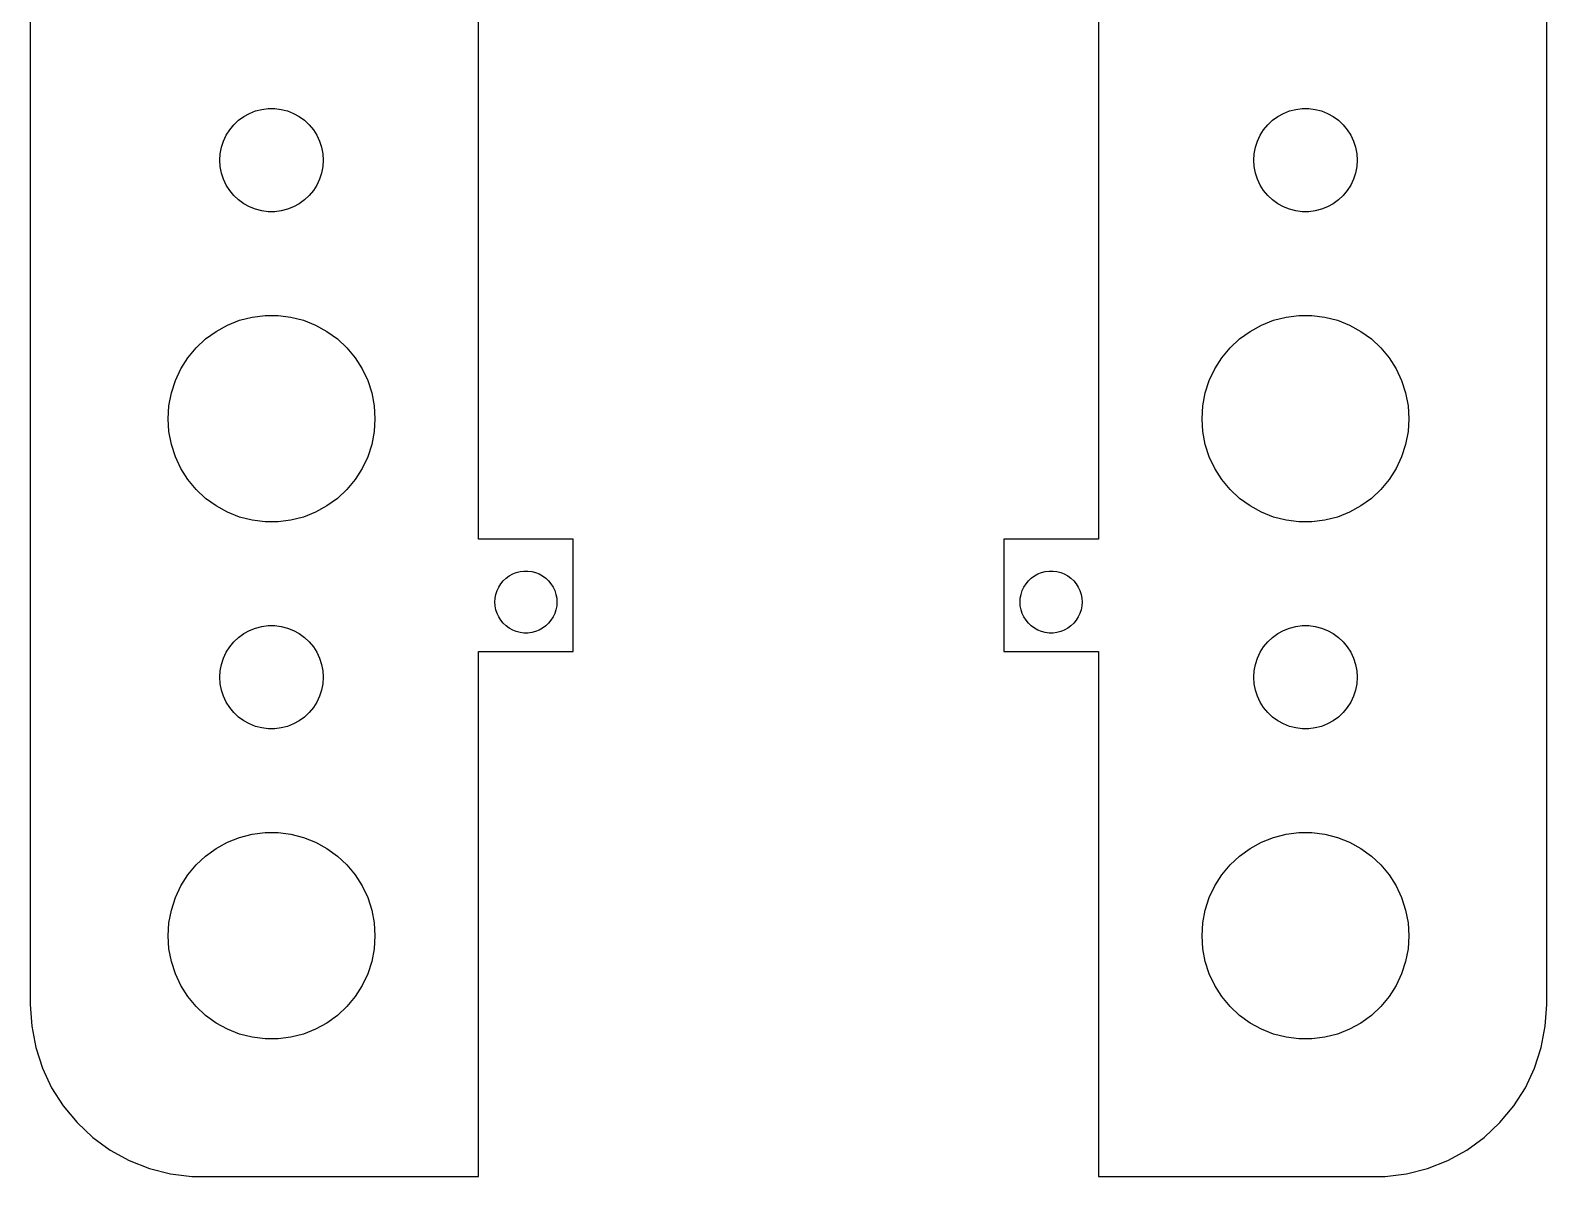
# Model space of a CAD drawing. Header units: metres. Extents: x -22 to 22, y 47 to 205.
# Drawn here: x -22 to 22, y 47.01 to 80.27 of the extents above; entities that cross this region are included whole.
import ezdxf

# ---------------------------------------------------------------- set-up
doc = ezdxf.new("R2010")
doc.units = ezdxf.units.M

msp = doc.modelspace()

# ---------------------------------------------------------------- linework, layer by layer
for p, q in [((-22, 116), (-22, 52)), ((22, 52), (22, 116)), ((-9, 65.5), (-9, 102.5)), ((9, 102.5), (9, 65.5)), ((-15.6387, 77.8573), (-15.4635, 77.9266)), ((-15.4635, 77.9266), (-15.2811, 77.9734)), ((-15.2811, 77.9734), (-15.0942, 77.9971)), ((-15.0942, 77.9971), (-14.9058, 77.9971)), ((-14.9058, 77.9971), (-14.7189, 77.9734)), ((-14.7189, 77.9734), (-14.5365, 77.9266)), ((-14.5365, 77.9266), (-14.3613, 77.8573)), ((14.3613, 77.8573), (14.5365, 77.9266)), ((14.5365, 77.9266), (14.7189, 77.9734)), ((14.7189, 77.9734), (14.9058, 77.9971)), ((14.9058, 77.9971), (15.0942, 77.9971)), ((15.0942, 77.9971), (15.2811, 77.9734)), ((15.2811, 77.9734), (15.4635, 77.9266)), ((15.4635, 77.9266), (15.6387, 77.8573)), ((-16.2135, 77.3817), (-16.0934, 77.5268)), ((-16.0934, 77.5268), (-15.9561, 77.6558)), ((-15.9561, 77.6558), (-15.8037, 77.7665)), ((-15.8037, 77.7665), (-15.6387, 77.8573)), ((-14.3613, 77.8573), (-14.1963, 77.7665)), ((-14.1963, 77.7665), (-14.0439, 77.6558)), ((-14.0439, 77.6558), (-13.9065, 77.5268)), ((-13.9065, 77.5268), (-13.7865, 77.3817)), ((13.7865, 77.3817), (13.9065, 77.5268)), ((13.9065, 77.5268), (14.0439, 77.6558)), ((14.0439, 77.6558), (14.1963, 77.7665)), ((14.1963, 77.7665), (14.3613, 77.8573)), ((15.6387, 77.8573), (15.8037, 77.7665)), ((15.8037, 77.7665), (15.9561, 77.6558)), ((15.9561, 77.6558), (16.0934, 77.5268)), ((16.0934, 77.5268), (16.2135, 77.3817)), ((-16.4529, 76.873), (-16.3947, 77.0522)), ((-16.3947, 77.0522), (-16.3145, 77.2226)), ((-16.3145, 77.2226), (-16.2135, 77.3817)), ((-13.7865, 77.3817), (-13.6855, 77.2226)), ((-13.6855, 77.2226), (-13.6053, 77.0522)), ((-13.6053, 77.0522), (-13.5471, 76.873)), ((13.5471, 76.873), (13.6053, 77.0522)), ((13.6053, 77.0522), (13.6855, 77.2226)), ((13.6855, 77.2226), (13.7865, 77.3817)), ((16.2135, 77.3817), (16.3145, 77.2226)), ((16.3145, 77.2226), (16.3947, 77.0522)), ((16.3947, 77.0522), (16.4529, 76.873)), ((-16.5, 76.5), (-16.4882, 76.688)), ((-16.4882, 76.688), (-16.4529, 76.873)), ((-13.5471, 76.873), (-13.5118, 76.688)), ((-13.5118, 76.688), (-13.5, 76.5)), ((13.5, 76.5), (13.5118, 76.688)), ((13.5118, 76.688), (13.5471, 76.873)), ((16.4529, 76.873), (16.4882, 76.688)), ((16.4882, 76.688), (16.5, 76.5)), ((-16.4882, 76.312), (-16.5, 76.5)), ((-16.4529, 76.127), (-16.4882, 76.312)), ((-16.3947, 75.9478), (-16.4529, 76.127)), ((-13.5471, 76.127), (-13.6053, 75.9478)), ((-13.5118, 76.312), (-13.5471, 76.127)), ((-13.5, 76.5), (-13.5118, 76.312)), ((13.5118, 76.312), (13.5, 76.5)), ((13.5471, 76.127), (13.5118, 76.312)), ((13.6053, 75.9478), (13.5471, 76.127)), ((16.4529, 76.127), (16.3947, 75.9478)), ((16.4882, 76.312), (16.4529, 76.127)), ((16.5, 76.5), (16.4882, 76.312)), ((-16.3145, 75.7774), (-16.3947, 75.9478)), ((-16.2135, 75.6183), (-16.3145, 75.7774)), ((-13.6855, 75.7774), (-13.7865, 75.6183)), ((-13.6053, 75.9478), (-13.6855, 75.7774)), ((13.6855, 75.7774), (13.6053, 75.9478)), ((13.7865, 75.6183), (13.6855, 75.7774)), ((16.3145, 75.7774), (16.2135, 75.6183)), ((16.3947, 75.9478), (16.3145, 75.7774)), ((-16.0934, 75.4732), (-16.2135, 75.6183)), ((-15.9561, 75.3442), (-16.0934, 75.4732)), ((-15.8037, 75.2335), (-15.9561, 75.3442)), ((-14.0439, 75.3442), (-14.1963, 75.2335)), ((-13.9065, 75.4732), (-14.0439, 75.3442)), ((-13.7865, 75.6183), (-13.9065, 75.4732)), ((13.9065, 75.4732), (13.7865, 75.6183)), ((14.0439, 75.3442), (13.9065, 75.4732)), ((14.1963, 75.2335), (14.0439, 75.3442)), ((15.9561, 75.3442), (15.8037, 75.2335)), ((16.0934, 75.4732), (15.9561, 75.3442)), ((16.2135, 75.6183), (16.0934, 75.4732)), ((-15.6387, 75.1428), (-15.8037, 75.2335)), ((-15.4635, 75.0734), (-15.6387, 75.1428)), ((-15.2811, 75.0266), (-15.4635, 75.0734)), ((-15.0942, 75.003), (-15.2811, 75.0266)), ((-14.9058, 75.003), (-15.0942, 75.003)), ((-14.7189, 75.0266), (-14.9058, 75.003)), ((-14.5365, 75.0734), (-14.7189, 75.0266)), ((-14.3613, 75.1428), (-14.5365, 75.0734)), ((-14.1963, 75.2335), (-14.3613, 75.1428)), ((14.3613, 75.1428), (14.1963, 75.2335)), ((14.5365, 75.0734), (14.3613, 75.1428)), ((14.7189, 75.0266), (14.5365, 75.0734)), ((14.9058, 75.003), (14.7189, 75.0266)), ((15.0942, 75.003), (14.9058, 75.003)), ((15.2811, 75.0266), (15.0942, 75.003)), ((15.4635, 75.0734), (15.2811, 75.0266)), ((15.6387, 75.1428), (15.4635, 75.0734)), ((15.8037, 75.2335), (15.6387, 75.1428)), ((-16.2773, 71.7145), (-15.927, 71.8532)), ((-15.927, 71.8532), (-15.5621, 71.9469)), ((-15.5621, 71.9469), (-15.1884, 71.9941)), ((-15.1884, 71.9941), (-14.8116, 71.9941)), ((-14.8116, 71.9941), (-14.4379, 71.9469)), ((-14.4379, 71.9469), (-14.0729, 71.8532)), ((-14.0729, 71.8532), (-13.7227, 71.7145)), ((13.7227, 71.7145), (14.0729, 71.8532)), ((14.0729, 71.8532), (14.4379, 71.9469)), ((14.4379, 71.9469), (14.8116, 71.9941)), ((14.8116, 71.9941), (15.1884, 71.9941)), ((15.1884, 71.9941), (15.5621, 71.9469)), ((15.5621, 71.9469), (15.927, 71.8532)), ((15.927, 71.8532), (16.2773, 71.7145)), ((-17.1869, 71.0536), (-16.9123, 71.3116)), ((-16.9123, 71.3116), (-16.6075, 71.533)), ((-16.6075, 71.533), (-16.2773, 71.7145)), ((-13.7227, 71.7145), (-13.3925, 71.533)), ((-13.3925, 71.533), (-13.0877, 71.3116)), ((-13.0877, 71.3116), (-12.8131, 71.0536)), ((12.8131, 71.0536), (13.0877, 71.3116)), ((13.0877, 71.3116), (13.3925, 71.533)), ((13.3925, 71.533), (13.7227, 71.7145)), ((16.2773, 71.7145), (16.6075, 71.533)), ((16.6075, 71.533), (16.9123, 71.3116)), ((16.9123, 71.3116), (17.1869, 71.0536)), ((-17.427, 70.7634), (-17.1869, 71.0536)), ((-12.8131, 71.0536), (-12.5729, 70.7634)), ((12.5729, 70.7634), (12.8131, 71.0536)), ((17.1869, 71.0536), (17.427, 70.7634)), ((-17.7893, 70.1044), (-17.6289, 70.4453)), ((-17.6289, 70.4453), (-17.427, 70.7634)), ((-12.5729, 70.7634), (-12.3711, 70.4453)), ((-12.3711, 70.4453), (-12.2107, 70.1044)), ((12.2107, 70.1044), (12.3711, 70.4453)), ((12.3711, 70.4453), (12.5729, 70.7634)), ((17.427, 70.7634), (17.6289, 70.4453)), ((17.6289, 70.4453), (17.7893, 70.1044)), ((-17.9057, 69.7461), (-17.7893, 70.1044)), ((-12.2107, 70.1044), (-12.0942, 69.7461)), ((12.0942, 69.7461), (12.2107, 70.1044)), ((17.7893, 70.1044), (17.9057, 69.7461)), ((-17.9763, 69.376), (-17.9057, 69.7461)), ((-12.0942, 69.7461), (-12.0237, 69.376)), ((12.0237, 69.376), (12.0942, 69.7461)), ((17.9057, 69.7461), (17.9763, 69.376)), ((-18, 69), (-17.9763, 69.376)), ((-12.0237, 69.376), (-12, 69)), ((12, 69), (12.0237, 69.376)), ((17.9763, 69.376), (18, 69)), ((-17.9763, 68.624), (-18, 69)), ((-12, 69), (-12.0237, 68.624)), ((12.0237, 68.624), (12, 69)), ((18, 69), (17.9763, 68.624)), ((-17.9057, 68.2539), (-17.9763, 68.624)), ((-17.7893, 67.8956), (-17.9057, 68.2539)), ((-12.0942, 68.2539), (-12.2107, 67.8956)), ((-12.0237, 68.624), (-12.0942, 68.2539)), ((12.0942, 68.2539), (12.0237, 68.624)), ((12.2107, 67.8956), (12.0942, 68.2539)), ((17.9057, 68.2539), (17.7893, 67.8956)), ((17.9763, 68.624), (17.9057, 68.2539)), ((-17.6289, 67.5547), (-17.7893, 67.8956)), ((-12.2107, 67.8956), (-12.3711, 67.5547)), ((12.3711, 67.5547), (12.2107, 67.8956)), ((17.7893, 67.8956), (17.6289, 67.5547)), ((-17.427, 67.2366), (-17.6289, 67.5547)), ((-12.3711, 67.5547), (-12.5729, 67.2366)), ((12.5729, 67.2366), (12.3711, 67.5547)), ((17.6289, 67.5547), (17.427, 67.2366)), ((-17.1869, 66.9464), (-17.427, 67.2366)), ((-16.9123, 66.6885), (-17.1869, 66.9464)), ((-12.8131, 66.9464), (-13.0877, 66.6885)), ((-12.5729, 67.2366), (-12.8131, 66.9464)), ((12.8131, 66.9464), (12.5729, 67.2366)), ((13.0877, 66.6885), (12.8131, 66.9464)), ((17.1869, 66.9464), (16.9123, 66.6885)), ((17.427, 67.2366), (17.1869, 66.9464)), ((-16.6075, 66.467), (-16.9123, 66.6885)), ((-16.2773, 66.2855), (-16.6075, 66.467)), ((-13.3925, 66.467), (-13.7227, 66.2855)), ((-13.0877, 66.6885), (-13.3925, 66.467)), ((13.3925, 66.467), (13.0877, 66.6885)), ((13.7227, 66.2855), (13.3925, 66.467)), ((16.6075, 66.467), (16.2773, 66.2855)), ((16.9123, 66.6885), (16.6075, 66.467)), ((-15.927, 66.1468), (-16.2773, 66.2855)), ((-15.5621, 66.0531), (-15.927, 66.1468)), ((-15.1884, 66.0059), (-15.5621, 66.0531)), ((-14.8116, 66.0059), (-15.1884, 66.0059)), ((-14.4379, 66.0531), (-14.8116, 66.0059)), ((-14.0729, 66.1468), (-14.4379, 66.0531)), ((-13.7227, 66.2855), (-14.0729, 66.1468)), ((14.0729, 66.1468), (13.7227, 66.2855)), ((14.4379, 66.0531), (14.0729, 66.1468)), ((14.8116, 66.0059), (14.4379, 66.0531)), ((15.1884, 66.0059), (14.8116, 66.0059)), ((15.5621, 66.0531), (15.1884, 66.0059)), ((15.927, 66.1468), (15.5621, 66.0531)), ((16.2773, 66.2855), (15.927, 66.1468)), ((-6.25, 65.5), (-9, 65.5)), ((-6.25, 62.25), (-6.25, 65.5)), ((9, 65.5), (6.25, 65.5)), ((6.25, 65.5), (6.25, 62.25)), ((-8.34811, 64.209), (-8.27606, 64.2961)), ((-8.27606, 64.2961), (-8.19368, 64.3735)), ((-8.19368, 64.3735), (-8.10223, 64.4399)), ((-8.10223, 64.4399), (-8.00319, 64.4944)), ((-8.00319, 64.4944), (-7.8981, 64.5359)), ((-7.8981, 64.5359), (-7.78864, 64.5641)), ((-7.78864, 64.5641), (-7.6765, 64.5782)), ((-7.6765, 64.5782), (-7.56348, 64.5782)), ((-7.56348, 64.5782), (-7.45135, 64.5641)), ((-7.45135, 64.5641), (-7.34187, 64.5359)), ((-7.34187, 64.5359), (-7.23679, 64.4944)), ((-7.23679, 64.4944), (-7.13776, 64.4399)), ((-7.13776, 64.4399), (-7.04631, 64.3735)), ((-7.04631, 64.3735), (-6.96393, 64.2961)), ((-6.96393, 64.2961), (-6.89188, 64.209)), ((6.89188, 64.209), (6.96393, 64.2961)), ((6.96393, 64.2961), (7.04631, 64.3735)), ((7.04631, 64.3735), (7.13776, 64.4399)), ((7.13776, 64.4399), (7.23679, 64.4944)), ((7.23679, 64.4944), (7.34187, 64.5359)), ((7.34187, 64.5359), (7.45135, 64.5641)), ((7.45135, 64.5641), (7.56348, 64.5782)), ((7.56348, 64.5782), (7.6765, 64.5782)), ((7.6765, 64.5782), (7.78864, 64.5641)), ((7.78864, 64.5641), (7.8981, 64.5359)), ((7.8981, 64.5359), (8.00319, 64.4944)), ((8.00319, 64.4944), (8.10223, 64.4399)), ((8.10223, 64.4399), (8.19368, 64.3735)), ((8.19368, 64.3735), (8.27606, 64.2961)), ((8.27606, 64.2961), (8.34811, 64.209)), ((-8.51289, 63.7928), (-8.49171, 63.9038)), ((-8.49171, 63.9038), (-8.45679, 64.0113)), ((-8.45679, 64.0113), (-8.40866, 64.1136)), ((-8.40866, 64.1136), (-8.34811, 64.209)), ((-6.89188, 64.209), (-6.83131, 64.1136)), ((-6.83131, 64.1136), (-6.78319, 64.0113)), ((-6.78319, 64.0113), (-6.74828, 63.9038)), ((-6.74828, 63.9038), (-6.7271, 63.7928)), ((6.7271, 63.7928), (6.74828, 63.9038)), ((6.74828, 63.9038), (6.78319, 64.0113)), ((6.78319, 64.0113), (6.83131, 64.1136)), ((6.83131, 64.1136), (6.89188, 64.209)), ((8.34811, 64.209), (8.40866, 64.1136)), ((8.40866, 64.1136), (8.45679, 64.0113)), ((8.45679, 64.0113), (8.49171, 63.9038)), ((8.49171, 63.9038), (8.51289, 63.7928)), ((-8.51999, 63.68), (-8.51289, 63.7928)), ((-8.51289, 63.5672), (-8.51999, 63.68)), ((-8.49171, 63.4562), (-8.51289, 63.5672)), ((-8.45679, 63.3487), (-8.49171, 63.4562)), ((-6.74828, 63.4562), (-6.78319, 63.3487)), ((-6.7271, 63.5672), (-6.74828, 63.4562)), ((-6.7271, 63.7928), (-6.71999, 63.68)), ((-6.71999, 63.68), (-6.7271, 63.5672)), ((6.71999, 63.68), (6.7271, 63.7928)), ((6.7271, 63.5672), (6.71999, 63.68)), ((6.74828, 63.4562), (6.7271, 63.5672)), ((6.78319, 63.3487), (6.74828, 63.4562)), ((8.49171, 63.4562), (8.45679, 63.3487)), ((8.51289, 63.5672), (8.49171, 63.4562)), ((8.51289, 63.7928), (8.51999, 63.68)), ((8.51999, 63.68), (8.51289, 63.5672)), ((-15.6387, 62.8573), (-15.4635, 62.9266)), ((-15.4635, 62.9266), (-15.2811, 62.9734)), ((-15.2811, 62.9734), (-15.0942, 62.997)), ((-15.0942, 62.997), (-14.9058, 62.997)), ((-14.9058, 62.997), (-14.7189, 62.9734)), ((-14.7189, 62.9734), (-14.5365, 62.9266)), ((-14.5365, 62.9266), (-14.3613, 62.8573)), ((-8.40866, 63.2464), (-8.45679, 63.3487)), ((-8.34811, 63.151), (-8.40866, 63.2464)), ((-8.27606, 63.0639), (-8.34811, 63.151)), ((-8.19368, 62.9865), (-8.27606, 63.0639)), ((-8.10223, 62.9201), (-8.19368, 62.9865)), ((-8.00319, 62.8657), (-8.10223, 62.9201)), ((-7.13776, 62.9201), (-7.23679, 62.8657)), ((-7.04631, 62.9865), (-7.13776, 62.9201)), ((-6.96393, 63.0639), (-7.04631, 62.9865)), ((-6.89188, 63.151), (-6.96393, 63.0639)), ((-6.83131, 63.2464), (-6.89188, 63.151)), ((-6.78319, 63.3487), (-6.83131, 63.2464)), ((6.83131, 63.2464), (6.78319, 63.3487)), ((6.89188, 63.151), (6.83131, 63.2464)), ((6.96393, 63.0639), (6.89188, 63.151)), ((7.04631, 62.9865), (6.96393, 63.0639)), ((7.13776, 62.9201), (7.04631, 62.9865)), ((7.23679, 62.8657), (7.13776, 62.9201)), ((8.10223, 62.9201), (8.00319, 62.8657)), ((8.19368, 62.9865), (8.10223, 62.9201)), ((8.27606, 63.0639), (8.19368, 62.9865)), ((8.34811, 63.151), (8.27606, 63.0639)), ((8.40866, 63.2464), (8.34811, 63.151)), ((8.45679, 63.3487), (8.40866, 63.2464)), ((14.3613, 62.8573), (14.5365, 62.9266)), ((14.5365, 62.9266), (14.7189, 62.9734)), ((14.7189, 62.9734), (14.9058, 62.997)), ((14.9058, 62.997), (15.0942, 62.997)), ((15.0942, 62.997), (15.2811, 62.9734)), ((15.2811, 62.9734), (15.4635, 62.9266)), ((15.4635, 62.9266), (15.6387, 62.8573)), ((-16.2135, 62.3817), (-16.0934, 62.5268)), ((-16.0934, 62.5268), (-15.9561, 62.6558)), ((-15.9561, 62.6558), (-15.8037, 62.7665)), ((-15.8037, 62.7665), (-15.6387, 62.8573)), ((-14.3613, 62.8573), (-14.1963, 62.7665)), ((-14.1963, 62.7665), (-14.0439, 62.6558)), ((-14.0439, 62.6558), (-13.9065, 62.5268)), ((-13.9065, 62.5268), (-13.7865, 62.3817)), ((-7.8981, 62.8241), (-8.00319, 62.8657)), ((-7.78864, 62.7959), (-7.8981, 62.8241)), ((-7.6765, 62.7818), (-7.78864, 62.7959)), ((-7.56348, 62.7818), (-7.6765, 62.7818)), ((-7.45135, 62.7959), (-7.56348, 62.7818)), ((-7.34187, 62.8241), (-7.45135, 62.7959)), ((-7.23679, 62.8657), (-7.34187, 62.8241)), ((7.34187, 62.8241), (7.23679, 62.8657)), ((7.45135, 62.7959), (7.34187, 62.8241)), ((7.56348, 62.7818), (7.45135, 62.7959)), ((7.6765, 62.7818), (7.56348, 62.7818)), ((7.78864, 62.7959), (7.6765, 62.7818)), ((7.8981, 62.8241), (7.78864, 62.7959)), ((8.00319, 62.8657), (7.8981, 62.8241)), ((13.7865, 62.3817), (13.9065, 62.5268)), ((13.9065, 62.5268), (14.0439, 62.6558)), ((14.0439, 62.6558), (14.1963, 62.7665)), ((14.1963, 62.7665), (14.3613, 62.8573)), ((15.6387, 62.8573), (15.8037, 62.7665)), ((15.8037, 62.7665), (15.9561, 62.6558)), ((15.9561, 62.6558), (16.0934, 62.5268)), ((16.0934, 62.5268), (16.2135, 62.3817)), ((-16.4529, 61.873), (-16.3947, 62.0522)), ((-16.3947, 62.0522), (-16.3145, 62.2226)), ((-16.3145, 62.2226), (-16.2135, 62.3817)), ((-13.7865, 62.3817), (-13.6855, 62.2226)), ((-13.6855, 62.2226), (-13.6053, 62.0522)), ((-13.6053, 62.0522), (-13.5471, 61.873)), ((-9, 62.25), (-6.25, 62.25)), ((-9, 47.0099), (-9, 62.25)), ((6.25, 62.25), (9, 62.25)), ((9, 62.25), (9, 47.0099)), ((13.5471, 61.873), (13.6053, 62.0522)), ((13.6053, 62.0522), (13.6855, 62.2226)), ((13.6855, 62.2226), (13.7865, 62.3817)), ((16.2135, 62.3817), (16.3145, 62.2226)), ((16.3145, 62.2226), (16.3947, 62.0522)), ((16.3947, 62.0522), (16.4529, 61.873)), ((-16.5, 61.5), (-16.4882, 61.688)), ((-16.4882, 61.688), (-16.4529, 61.873)), ((-13.5471, 61.873), (-13.5118, 61.688)), ((-13.5118, 61.688), (-13.5, 61.5)), ((13.5, 61.5), (13.5118, 61.688)), ((13.5118, 61.688), (13.5471, 61.873)), ((16.4529, 61.873), (16.4882, 61.688)), ((16.4882, 61.688), (16.5, 61.5)), ((-16.4882, 61.312), (-16.5, 61.5)), ((-16.4529, 61.127), (-16.4882, 61.312)), ((-13.5118, 61.312), (-13.5471, 61.127)), ((-13.5, 61.5), (-13.5118, 61.312)), ((13.5118, 61.312), (13.5, 61.5)), ((13.5471, 61.127), (13.5118, 61.312)), ((16.4882, 61.312), (16.4529, 61.127)), ((16.5, 61.5), (16.4882, 61.312)), ((-16.3947, 60.9478), (-16.4529, 61.127)), ((-16.3145, 60.7774), (-16.3947, 60.9478)), ((-16.2135, 60.6183), (-16.3145, 60.7774)), ((-13.6855, 60.7774), (-13.7865, 60.6183)), ((-13.6053, 60.9478), (-13.6855, 60.7774)), ((-13.5471, 61.127), (-13.6053, 60.9478)), ((13.6053, 60.9478), (13.5471, 61.127)), ((13.6855, 60.7774), (13.6053, 60.9478)), ((13.7865, 60.6183), (13.6855, 60.7774)), ((16.3145, 60.7774), (16.2135, 60.6183)), ((16.3947, 60.9478), (16.3145, 60.7774)), ((16.4529, 61.127), (16.3947, 60.9478)), ((-16.0934, 60.4732), (-16.2135, 60.6183)), ((-15.9561, 60.3442), (-16.0934, 60.4732)), ((-15.8037, 60.2335), (-15.9561, 60.3442)), ((-14.0439, 60.3442), (-14.1963, 60.2335)), ((-13.9065, 60.4732), (-14.0439, 60.3442)), ((-13.7865, 60.6183), (-13.9065, 60.4732)), ((13.9065, 60.4732), (13.7865, 60.6183)), ((14.0439, 60.3442), (13.9065, 60.4732)), ((14.1963, 60.2335), (14.0439, 60.3442)), ((15.9561, 60.3442), (15.8037, 60.2335)), ((16.0934, 60.4732), (15.9561, 60.3442)), ((16.2135, 60.6183), (16.0934, 60.4732)), ((-15.6387, 60.1428), (-15.8037, 60.2335)), ((-15.4635, 60.0734), (-15.6387, 60.1428)), ((-15.2811, 60.0266), (-15.4635, 60.0734)), ((-15.0942, 60.003), (-15.2811, 60.0266)), ((-14.9058, 60.003), (-15.0942, 60.003)), ((-14.7189, 60.0266), (-14.9058, 60.003)), ((-14.5365, 60.0734), (-14.7189, 60.0266)), ((-14.3613, 60.1428), (-14.5365, 60.0734)), ((-14.1963, 60.2335), (-14.3613, 60.1428)), ((14.3613, 60.1428), (14.1963, 60.2335)), ((14.5365, 60.0734), (14.3613, 60.1428)), ((14.7189, 60.0266), (14.5365, 60.0734)), ((14.9058, 60.003), (14.7189, 60.0266)), ((15.0942, 60.003), (14.9058, 60.003)), ((15.2811, 60.0266), (15.0942, 60.003)), ((15.4635, 60.0734), (15.2811, 60.0266)), ((15.6387, 60.1428), (15.4635, 60.0734)), ((15.8037, 60.2335), (15.6387, 60.1428)), ((-16.2773, 56.7145), (-15.927, 56.8532)), ((-15.927, 56.8532), (-15.5621, 56.9469)), ((-15.5621, 56.9469), (-15.1884, 56.9941)), ((-15.1884, 56.9941), (-14.8116, 56.9941)), ((-14.8116, 56.9941), (-14.4379, 56.9469)), ((-14.4379, 56.9469), (-14.0729, 56.8532)), ((-14.0729, 56.8532), (-13.7227, 56.7145)), ((13.7227, 56.7145), (14.0729, 56.8532)), ((14.0729, 56.8532), (14.4379, 56.9469)), ((14.4379, 56.9469), (14.8116, 56.9941)), ((14.8116, 56.9941), (15.1884, 56.9941)), ((15.1884, 56.9941), (15.5621, 56.9469)), ((15.5621, 56.9469), (15.927, 56.8532)), ((15.927, 56.8532), (16.2773, 56.7145)), ((-16.9123, 56.3116), (-16.6075, 56.533)), ((-16.6075, 56.533), (-16.2773, 56.7145)), ((-13.7227, 56.7145), (-13.3925, 56.533)), ((-13.3925, 56.533), (-13.0877, 56.3116)), ((13.0877, 56.3116), (13.3925, 56.533)), ((13.3925, 56.533), (13.7227, 56.7145)), ((16.2773, 56.7145), (16.6075, 56.533)), ((16.6075, 56.533), (16.9123, 56.3116)), ((-17.427, 55.7634), (-17.1869, 56.0536)), ((-17.1869, 56.0536), (-16.9123, 56.3116)), ((-13.0877, 56.3116), (-12.8131, 56.0536)), ((-12.8131, 56.0536), (-12.5729, 55.7634)), ((12.5729, 55.7634), (12.8131, 56.0536)), ((12.8131, 56.0536), (13.0877, 56.3116)), ((16.9123, 56.3116), (17.1869, 56.0536)), ((17.1869, 56.0536), (17.427, 55.7634)), ((-17.7893, 55.1044), (-17.6289, 55.4453)), ((-17.6289, 55.4453), (-17.427, 55.7634)), ((-12.5729, 55.7634), (-12.3711, 55.4453)), ((-12.3711, 55.4453), (-12.2107, 55.1044)), ((12.2107, 55.1044), (12.3711, 55.4453)), ((12.3711, 55.4453), (12.5729, 55.7634)), ((17.427, 55.7634), (17.6289, 55.4453)), ((17.6289, 55.4453), (17.7893, 55.1044)), ((-17.9057, 54.7461), (-17.7893, 55.1044)), ((-12.2107, 55.1044), (-12.0942, 54.7461)), ((12.0942, 54.7461), (12.2107, 55.1044)), ((17.7893, 55.1044), (17.9057, 54.7461)), ((-17.9763, 54.376), (-17.9057, 54.7461)), ((-12.0942, 54.7461), (-12.0237, 54.376)), ((12.0237, 54.376), (12.0942, 54.7461)), ((17.9057, 54.7461), (17.9763, 54.376)), ((-18, 54), (-17.9763, 54.376)), ((-12.0237, 54.376), (-12, 54)), ((12, 54), (12.0237, 54.376)), ((17.9763, 54.376), (18, 54)), ((-17.9763, 53.624), (-18, 54)), ((-12, 54), (-12.0237, 53.624)), ((12.0237, 53.624), (12, 54)), ((18, 54), (17.9763, 53.624)), ((-17.9057, 53.2539), (-17.9763, 53.624)), ((-17.7893, 52.8956), (-17.9057, 53.2539)), ((-12.0942, 53.2539), (-12.2107, 52.8956)), ((-12.0237, 53.624), (-12.0942, 53.2539)), ((12.0942, 53.2539), (12.0237, 53.624)), ((12.2107, 52.8956), (12.0942, 53.2539)), ((17.9057, 53.2539), (17.7893, 52.8956)), ((17.9763, 53.624), (17.9057, 53.2539)), ((-17.6289, 52.5547), (-17.7893, 52.8956)), ((-12.2107, 52.8956), (-12.3711, 52.5547)), ((12.3711, 52.5547), (12.2107, 52.8956)), ((17.7893, 52.8956), (17.6289, 52.5547)), ((-17.427, 52.2366), (-17.6289, 52.5547)), ((-12.3711, 52.5547), (-12.5729, 52.2366)), ((12.5729, 52.2366), (12.3711, 52.5547)), ((17.6289, 52.5547), (17.427, 52.2366)), ((-22, 52), (-21.9606, 51.3733)), ((-17.1869, 51.9464), (-17.427, 52.2366)), ((-16.9123, 51.6885), (-17.1869, 51.9464)), ((-12.8131, 51.9464), (-13.0877, 51.6885)), ((-12.5729, 52.2366), (-12.8131, 51.9464)), ((12.8131, 51.9464), (12.5729, 52.2366)), ((13.0877, 51.6885), (12.8131, 51.9464)), ((17.1869, 51.9464), (16.9123, 51.6885)), ((17.427, 52.2366), (17.1869, 51.9464)), ((21.9606, 51.3733), (22, 52)), ((-16.6075, 51.467), (-16.9123, 51.6885)), ((-13.0877, 51.6885), (-13.3925, 51.467)), ((13.3925, 51.467), (13.0877, 51.6885)), ((16.9123, 51.6885), (16.6075, 51.467)), ((-21.9606, 51.3733), (-21.8429, 50.7566)), ((-16.2773, 51.2855), (-16.6075, 51.467)), ((-15.927, 51.1468), (-16.2773, 51.2855)), ((-15.5621, 51.0531), (-15.927, 51.1468)), ((-15.1884, 51.0059), (-15.5621, 51.0531)), ((-14.4379, 51.0531), (-14.8116, 51.0059)), ((-14.0729, 51.1468), (-14.4379, 51.0531)), ((-13.7227, 51.2855), (-14.0729, 51.1468)), ((-13.3925, 51.467), (-13.7227, 51.2855)), ((13.7227, 51.2855), (13.3925, 51.467)), ((14.0729, 51.1468), (13.7227, 51.2855)), ((14.4379, 51.0531), (14.0729, 51.1468)), ((14.8116, 51.0059), (14.4379, 51.0531)), ((15.5621, 51.0531), (15.1884, 51.0059)), ((15.927, 51.1468), (15.5621, 51.0531)), ((16.2773, 51.2855), (15.927, 51.1468)), ((16.6075, 51.467), (16.2773, 51.2855)), ((21.8429, 50.7566), (21.9606, 51.3733)), ((-21.8429, 50.7566), (-21.6489, 50.1594)), ((-14.8116, 51.0059), (-15.1884, 51.0059)), ((15.1884, 51.0059), (14.8116, 51.0059)), ((21.6489, 50.1594), (21.8429, 50.7566)), ((-21.6489, 50.1594), (-21.3815, 49.5912)), ((21.3815, 49.5912), (21.6489, 50.1594)), ((-21.3815, 49.5912), (-21.0451, 49.0611)), ((21.0451, 49.0611), (21.3815, 49.5912)), ((-21.0451, 49.0611), (-20.6448, 48.5773)), ((20.6448, 48.5773), (21.0451, 49.0611)), ((-20.6448, 48.5773), (-20.1871, 48.1474)), ((20.1871, 48.1474), (20.6448, 48.5773)), ((-20.1871, 48.1474), (-19.6791, 47.7784)), ((19.6791, 47.7784), (20.1871, 48.1474)), ((-19.6791, 47.7784), (-19.1289, 47.4759)), ((19.1289, 47.4759), (19.6791, 47.7784)), ((-19.1289, 47.4759), (-18.5451, 47.2447)), ((-18.5451, 47.2447), (-17.9369, 47.0886)), ((-17.9369, 47.0886), (-17.3139, 47.0099)), ((17.3139, 47.0099), (17.9369, 47.0886)), ((17.9369, 47.0886), (18.5451, 47.2447)), ((18.5451, 47.2447), (19.1289, 47.4759)), ((-17.3139, 47.0099), (-9, 47.0099)), ((9, 47.0099), (17.3139, 47.0099))]:
    msp.add_line(p, q)

doc.saveas('drawing.dxf')
